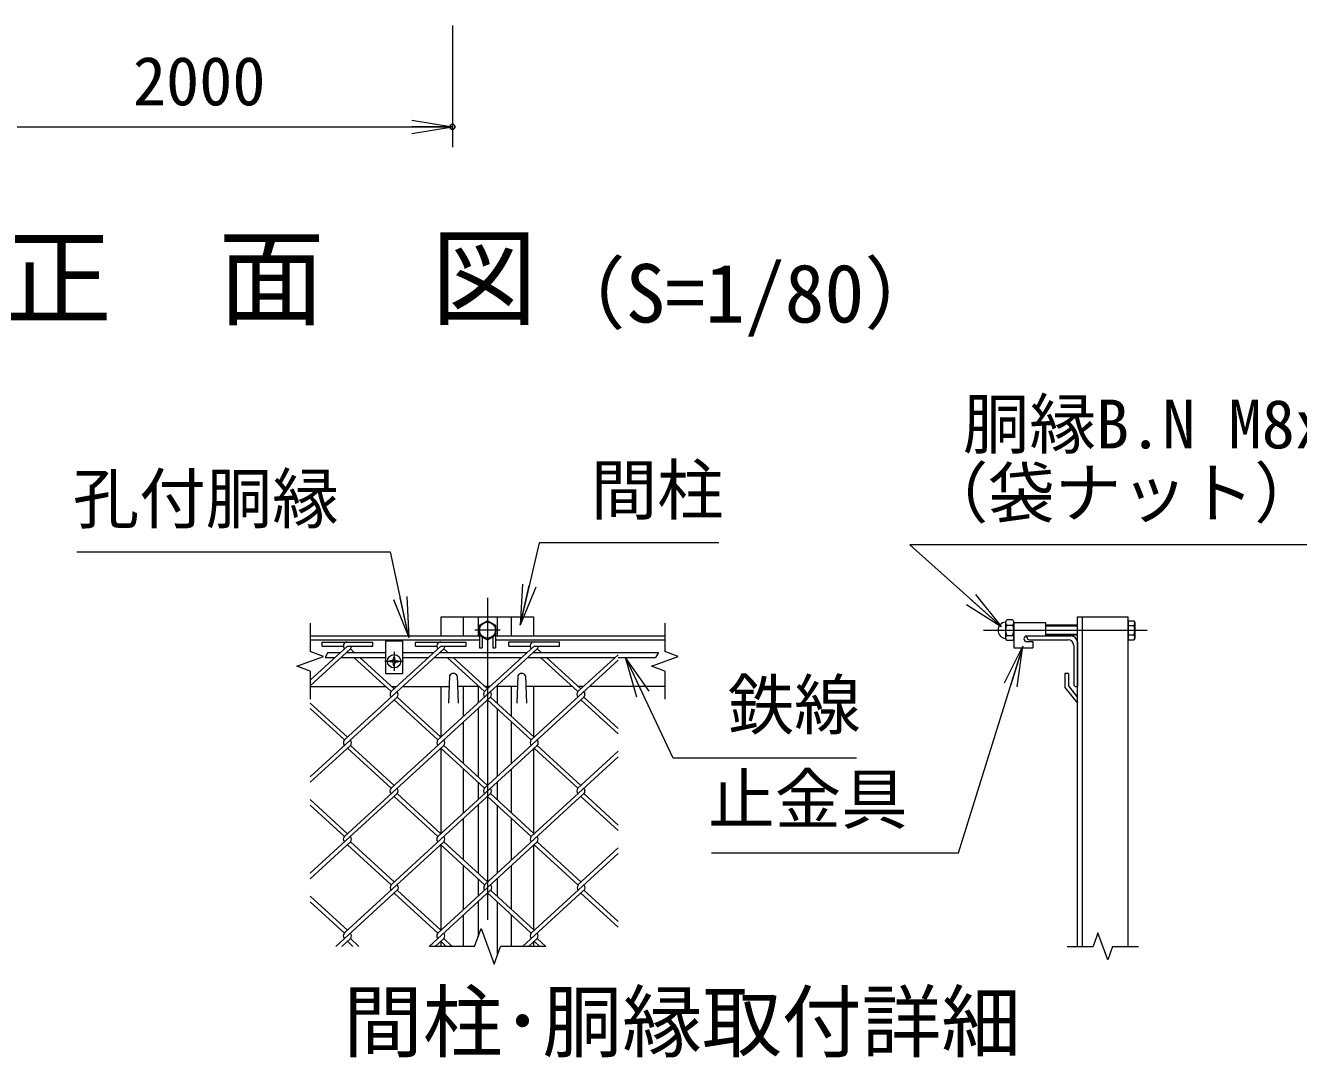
# Model space of a CAD drawing. Units: millimetres at full size; details may follow other scales. Extents: x -16800 to 16800, y -11880 to 11880.
# Drawn here: x -9355 to -4330, y -7895 to -3822 of the extents above; entities that cross this region are included whole.
import ezdxf
from ezdxf.enums import TextEntityAlignment as Align

# ---------------------------------------------------------------- set-up
doc = ezdxf.new("R2010")
doc.units = ezdxf.units.MM
doc.header["$LTSCALE"] = 40
doc.header["$PDMODE"] = 32
doc.header["$PDSIZE"] = 20
doc.linetypes.add('USER1', pattern=[50.8, 31.75, -6.35, 6.35, -6.35])
for name, color, linetype, lineweight in [('0-0_D-STR1', 1, 'Continuous', 18), ('0-1_D-BMK', 2, 'USER1', 13), ('0-2_D-STR3', 3, 'Continuous', 13), ('0-6_D-STR-DIM', 7, 'Continuous', 13), ('0-7_0', 7, 'Continuous', 18), ('0-9_D-STR-TXT', 7, 'Continuous', 13), ('0-A_D-STR2', 7, 'Continuous', 13), ('0-B_D-TTL-TXT', 7, 'Continuous', 13)]:
    doc.layers.add(name, color=color, linetype=linetype, lineweight=lineweight)
doc.layers.add('0-8_Defpoints', color=253, linetype='Continuous')
doc.styles.add('ＭＳ ゴシック', font='')
doc.styles.get('ＭＳ ゴシック').set_extended_font_data('MS Gothic')

# ---------------------------------------------------------------- blocks, each defined once
blk = doc.blocks.new('_Open')
at = {"layer": '0-7_0'}
blk.add_line((-40, 6.67), (0, 0), dxfattribs=at)
blk.add_lwpolyline([(-40, -6.67), (0, 0), (-40, 0)], dxfattribs=at)

msp = doc.modelspace()

# ---------------------------------------------------------------- linework, layer by layer
at = {"layer": '0-0_D-STR1'}
for p, q in [((-7713.9, -6156.57), (-7348.9, -6156.57)), ((-7713.9, -6231.57), (-7713.9, -6156.57)), ((-7626.4, -6231.57), (-7626.4, -6156.57)), ((-7568.9, -6156.57), (-7568.9, -6231.57)), ((-7493.9, -6156.57), (-7493.9, -6231.57)), ((-7436.4, -6231.57), (-7436.4, -6156.57)), ((-7348.9, -6231.57), (-7348.9, -6156.57)), ((-5202.79, -7456.57), (-5202.79, -6156.57)), ((-5202.79, -6156.57), (-5002.79, -6156.57)), ((-5182.79, -7456.57), (-5182.79, -6156.57)), ((-5002.79, -7456.57), (-5002.79, -6156.57)), ((-8231.4, -6231.57), (-7562.65, -6231.57)), ((-8231.4, -6246.57), (-7562.65, -6246.57)), ((-7500.15, -6231.57), (-6831.4, -6231.57)), ((-7500.15, -6246.57), (-6831.4, -6246.57)), ((-5402.79, -6231.57), (-5227.79, -6231.57)), ((-5402.79, -6236.57), (-5402.79, -6231.57)), ((-5392.79, -6246.57), (-5240.29, -6246.57)), ((-5217.79, -6269.07), (-5217.79, -6421.57)), ((-5202.79, -6256.57), (-5202.79, -6431.57)), ((-5252.79, -6379.68), (-5252.79, -6434.68)), ((-5237.79, -6379.68), (-5252.79, -6379.68)), ((-5237.79, -6379.68), (-5237.79, -6429.07)), ((-8231.4, -6431.57), (-7933.51, -6431.57)), ((-7909.82, -6431.57), (-7890.25, -6431.57)), ((-7867.16, -6431.57), (-7682.86, -6431.57)), ((-7713.9, -6628.93), (-7713.9, -6431.57)), ((-7681.4, -6389.68), (-7685.15, -6497.18)), ((-7651.4, -6389.68), (-7647.65, -6497.18)), ((-7564.87, -6431.57), (-7649.94, -6431.57)), ((-7626.4, -6548.75), (-7626.4, -6431.57)), ((-7568.9, -6431.57), (-7568.9, -6496.06)), ((-7521.62, -6431.57), (-7541.19, -6431.57)), ((-7412.86, -6431.57), (-7498.53, -6431.57)), ((-7493.9, -6431.57), (-7493.9, -6496.6)), ((-7436.4, -6549.29), (-7436.4, -6431.57)), ((-7411.4, -6389.68), (-7415.15, -6497.18)), ((-7381.4, -6389.68), (-7377.65, -6497.18)), ((-7196.23, -6431.57), (-7379.94, -6431.57)), ((-7348.9, -6629.47), (-7348.9, -6431.57)), ((-7152.98, -6431.57), (-7172.55, -6431.57)), ((-6831.4, -6431.57), (-7129.29, -6431.57)), ((-5237.79, -6429.07), (-5202.79, -6474.32)), ((-5207.79, -6431.57), (-5202.79, -6431.57)), ((-5252.79, -6434.68), (-5202.79, -6497.18)), ((-7568.9, -6517.76), (-7568.9, -6787.32)), ((-7493.9, -6518.3), (-7493.9, -6786.83)), ((-7626.4, -6734.63), (-7626.4, -6570.45)), ((-7436.4, -6734.14), (-7436.4, -6570.99)), ((-7713.9, -7010.13), (-7713.9, -6676.15)), ((-7348.9, -7010.62), (-7348.9, -6675.67)), ((-7626.4, -6929.95), (-7626.4, -6756.33)), ((-7436.4, -6930.44), (-7436.4, -6755.84)), ((-7568.9, -6809.02), (-7568.9, -6877.26)), ((-7493.9, -6808.53), (-7493.9, -6877.75)), ((-7568.9, -6898.96), (-7568.9, -7168.52)), ((-7493.9, -6899.45), (-7493.9, -7168.03)), ((-7626.4, -7115.83), (-7626.4, -6951.65)), ((-7436.4, -7115.34), (-7436.4, -6952.14)), ((-7713.9, -7391.32), (-7713.9, -7057.35)), ((-7348.9, -7391.81), (-7348.9, -7056.86)), ((-7626.4, -7311.15), (-7626.4, -7137.53)), ((-7436.4, -7311.63), (-7436.4, -7137.04)), ((-7568.9, -7190.22), (-7568.9, -7258.46)), ((-7493.9, -7189.73), (-7493.9, -7258.95)), ((-7568.9, -7280.16), (-7568.9, -7418.65)), ((-7493.9, -7280.65), (-7493.9, -7494.5)), ((-7626.4, -7456.57), (-7626.4, -7332.85)), ((-7436.4, -7456.57), (-7436.4, -7333.34)), ((-7713.9, -7456.57), (-7713.9, -7438.55)), ((-7348.9, -7456.57), (-7348.9, -7438.06))]:
    msp.add_line(p, q, dxfattribs=at)
for centre, radius, start, end in [((-5392.79, -6236.57), 10, 180, 270), ((-5240.29, -6269.07), 22.5, 0, 90), ((-5227.79, -6256.57), 25, 0, 90), ((-7666.4, -6395.93), 16.25, 22.61986, 157.38014), ((-7396.4, -6395.93), 16.25, 22.61986, 157.38014), ((-5207.79, -6421.57), 10, 180, 270)]:
    msp.add_arc(centre, radius, start, end, dxfattribs=at)
at = {"layer": '0-1_D-BMK'}
for p, q in [((-7531.4, -6081.57), (-7531.4, -7456.57)), ((-7481.4, -6209.07), (-7581.4, -6209.07)), ((-5573.95, -6209.07), (-4927.79, -6209.07)), ((-7900.04, -6294.37), (-7900.04, -6368.77)), ((-7937.24, -6331.57), (-7862.84, -6331.57))]:
    msp.add_line(p, q, dxfattribs=at)
at = {"layer": '0-2_D-STR3'}
for p, q in [((-5486.54, -6177.9), (-5486.54, -6239.63)), ((-5486.54, -6177.9), (-5486.54, -6239.63)), ((-5459.04, -6168.57), (-5481.54, -6168.57)), ((-5454.04, -6177.9), (-5454.04, -6239.63)), ((-5454.04, -6177.9), (-5454.04, -6239.63)), ((-5454.04, -6179.07), (-5329.04, -6179.07)), ((-5454.04, -6179.07), (-5454.04, -6279.07)), ((-5329.04, -6179.07), (-5329.04, -6231.57)), ((-5002.79, -6171.55), (-4979.77, -6171.55)), ((-5002.79, -6171.55), (-5002.79, -6246.6)), ((-4976.29, -6177.57), (-4979.77, -6171.55)), ((-4976.29, -6177.57), (-4976.29, -6240.57)), ((-7562.65, -6228.56), (-7562.65, -6279.07)), ((-7500.15, -6228.56), (-7500.15, -6279.07)), ((-5481.54, -6188.82), (-5459.04, -6188.82)), ((-5481.54, -6229.32), (-5459.04, -6229.32)), ((-5202.79, -6189.07), (-5329.04, -6189.07)), ((-5202.79, -6192.82), (-5329.04, -6192.82)), ((-5202.79, -6225.32), (-5329.04, -6225.32)), ((-5202.79, -6229.07), (-5329.04, -6229.07)), ((-5002.79, -6190.31), (-4979.77, -6190.31)), ((-5002.79, -6227.84), (-4979.77, -6227.84)), ((-7932.54, -6381.57), (-7932.54, -6251.57)), ((-7562.65, -6279.07), (-7552.65, -6279.07)), ((-7552.65, -6234.33), (-7552.65, -6279.07)), ((-7510.15, -6234.33), (-7510.15, -6279.07)), ((-7510.15, -6279.07), (-7500.15, -6279.07)), ((-5459.04, -6249.57), (-5481.54, -6249.57)), ((-5454.04, -6279.07), (-5379.04, -6279.07)), ((-5402.79, -6231.57), (-5329.04, -6231.57)), ((-5402.79, -6254.07), (-5379.04, -6254.07)), ((-5379.04, -6254.07), (-5379.04, -6279.07)), ((-5002.79, -6246.6), (-4979.77, -6246.6)), ((-4976.29, -6240.57), (-4979.77, -6246.6)), ((-8172.65, -6316.57), (-8133.39, -6316.57)), ((-8161.1, -6296.57), (-8111.57, -6296.57)), ((-8109.71, -6316.57), (-7932.54, -6316.57)), ((-8087.88, -6296.57), (-7932.54, -6296.57)), ((-7909.18, -6329.61), (-7916.79, -6329.74)), ((-7916.79, -6329.74), (-7916.79, -6333.4)), ((-7916.79, -6329.74), (-7916.79, -6333.4)), ((-7904.54, -6327.25), (-7909.18, -6329.61)), ((-7904.45, -6327.16), (-7902, -6322.55)), ((-7901.87, -6314.82), (-7902, -6322.55)), ((-7901.99, -6314.82), (-7898.21, -6314.82)), ((-7898.21, -6314.82), (-7898.08, -6322.55)), ((-7895.63, -6327.16), (-7898.08, -6322.55)), ((-7895.53, -6327.25), (-7890.89, -6329.61)), ((-7867.54, -6296.57), (-7742.93, -6296.57)), ((-7867.54, -6316.57), (-7764.75, -6316.57)), ((-7741.66, -6316.57), (-7396.12, -6316.57)), ((-7719.84, -6296.57), (-7374.29, -6296.57)), ((-7373.02, -6316.57), (-7027.48, -6316.57)), ((-7351.2, -6296.57), (-6857.21, -6296.57)), ((-7015.99, -6316.57), (-6868.75, -6316.57)), ((-7909.18, -6333.53), (-7916.79, -6333.4)), ((-7904.54, -6335.9), (-7909.18, -6333.53)), ((-7904.45, -6335.99), (-7902, -6340.6)), ((-7901.87, -6348.32), (-7902, -6340.6)), ((-7901.87, -6348.32), (-7898.21, -6348.32)), ((-7898.21, -6348.32), (-7898.08, -6340.6)), ((-7895.63, -6335.99), (-7898.08, -6340.6)), ((-7895.53, -6335.9), (-7890.89, -6333.53)), ((-7890.89, -6333.53), (-7883.29, -6333.4)), ((-7867.54, -6381.57), (-7932.54, -6381.57))]:
    msp.add_line(p, q, dxfattribs=at)
msp.add_lwpolyline([(-7498.9, -6190.31), (-7531.4, -6171.55), (-7563.9, -6190.31), (-7563.9, -6227.84), (-7531.4, -6246.6), (-7498.9, -6227.84)], close=True, dxfattribs=at)
for points in [[(-7932.54, -6251.57), (-7867.54, -6251.57), (-7867.54, -6381.57)], [(-7890.89, -6329.61), (-7883.29, -6329.74), (-7883.29, -6333.4)]]:
    msp.add_lwpolyline(points, dxfattribs=at)
for centre, radius in [((-7531.4, -6209.07), 31.25), ((-7900.04, -6331.57), 26.25)]:
    msp.add_circle(centre, radius, dxfattribs=at)
for centre, radius, start, end in [((-5484.04, -6209.07), 32.5, 97.16806, 262.83194), ((-5488.4, -6174.35), 2.5, 277.16806, 350.16084), ((-5473.85, -6178.7), 12.71, 127.21089, 232.78911), ((-5466.72, -6178.7), 12.71, 307.21089, 52.78911), ((-4993.48, -6180.93), 16.61, 325.61585, 34.38415), ((-5443.03, -6209.07), 43.51, 152.26063, 207.73937), ((-5473.79, -6239.45), 12.75, 127.42505, 232.57495), ((-5497.54, -6209.07), 43.51, 332.26063, 27.73937), ((-5466.78, -6239.45), 12.75, 307.42505, 52.57495), ((-5038.96, -6209.07), 62.1, 342.4121, 17.5879), ((-4993.48, -6237.22), 16.61, 325.61585, 34.38415), ((-5488.4, -6243.8), 2.5, 16.57981, 82.83194), ((-5402.79, -6242.82), 11.25, 90, 270)]:
    msp.add_arc(centre, radius, start, end, dxfattribs=at)
at = {"layer": '0-6_D-STR-DIM'}
for p, q in [((-7670.08, -3822.48), (-7670.08, -4302.48)), ((-9670.08, -4222.48), (-7670.08, -4222.48)), ((-8231.4, -6181.57), (-8231.4, -6293.09)), ((-6831.4, -6181.57), (-6831.4, -6293.09)), ((-8284.26, -6350.81), (-8178.54, -6312.33)), ((-8178.54, -6312.33), (-8231.4, -6293.09)), ((-8161.1, -6296.57), (-8172.65, -6316.57)), ((-6857.21, -6296.57), (-6868.75, -6316.57)), ((-8231.4, -6370.05), (-8284.26, -6350.81)), ((-8231.4, -6370.05), (-8231.4, -6481.57)), ((-6831.4, -6370.05), (-6831.4, -6481.57)), ((-7582.7, -7456.57), (-7557.05, -7386.1)), ((-7557.05, -7386.1), (-7505.75, -7527.05)), ((-5122.02, -7403.71), (-5141.26, -7456.57)), ((-5083.55, -7509.43), (-5122.02, -7403.71)), ((-7582.7, -7456.57), (-7761.4, -7456.57)), ((-7505.75, -7527.05), (-7480.1, -7456.57)), ((-7301.4, -7456.57), (-7480.1, -7456.57)), ((-5244.04, -7456.57), (-5141.26, -7456.57)), ((-5064.31, -7456.57), (-5083.55, -7509.43)), ((-5064.31, -7456.57), (-4961.54, -7456.57))]:
    msp.add_line(p, q, dxfattribs=at)
msp.add_lwpolyline([(-6831.4, -6370.05), (-6884.26, -6350.81), (-6778.54, -6312.33), (-6831.4, -6293.09)], dxfattribs=at)
at = {"layer": '0-8_Defpoints'}
msp.add_point((-7670.08, -4222.48), dxfattribs=at)
at = {"layer": '0-9_D-STR-TXT'}
for points in [[(-6618.66, -5864.42), (-7327.94, -5864.42), (-7402.09, -6187.05)], [(-3980.96, -5872.09), (-5864.86, -5872.09), (-5505.33, -6192.53)], [(-9152.36, -5899.66), (-7916.18, -5899.66), (-7842.92, -6236.25)], [(-6647.19, -7086.91), (-5671.92, -7086.91), (-5418.82, -6273.84)], [(-6074.96, -6714.6), (-6798.45, -6714.6), (-6985.56, -6318.38)]]:
    msp.add_lwpolyline(points, dxfattribs=at)
at = {"layer": '0-A_D-STR2'}
for p, q in [((-8084.36, -6271.64), (-8231.4, -6406.38)), ((-8184.36, -6271.64), (-8184.36, -6255.64)), ((-8184.36, -6255.64), (-7984.36, -6255.64)), ((-8184.36, -6271.64), (-8100.42, -6271.64)), ((-8084.36, -6271.64), (-7984.36, -6271.64)), ((-7984.36, -6271.64), (-7984.36, -6255.64)), ((-7715.72, -6271.64), (-7911.88, -6451.39)), ((-7815.72, -6271.64), (-7815.72, -6255.64)), ((-7815.72, -6255.64), (-7615.72, -6255.64)), ((-7815.72, -6271.64), (-7731.78, -6271.64)), ((-7715.72, -6271.64), (-7615.72, -6271.64)), ((-7615.72, -6271.64), (-7615.72, -6255.64)), ((-7346.81, -6271.39), (-7543.24, -6451.39)), ((-7446.81, -6271.39), (-7446.81, -6255.39)), ((-7446.81, -6255.39), (-7246.81, -6255.39)), ((-7446.81, -6271.39), (-7362.87, -6271.39)), ((-7346.81, -6271.39), (-7246.81, -6271.39)), ((-7246.81, -6271.39), (-7246.81, -6255.39)), ((-8072.52, -6282.49), (-8231.4, -6428.08)), ((-7704.18, -6282.22), (-8096.47, -6641.69)), ((-8080.83, -6296.57), (-8084.36, -6293.34)), ((-8057.15, -6296.57), (-8072.52, -6282.49)), ((-7911.88, -6451.39), (-8059.01, -6316.57)), ((-7900.04, -6440.54), (-8035.33, -6316.57)), ((-7335.54, -6282.22), (-7727.83, -6641.69)), ((-7712.2, -6296.57), (-7716.02, -6293.07)), ((-7688.51, -6296.57), (-7704.18, -6282.22)), ((-7543.24, -6451.39), (-7690.37, -6316.57)), ((-7531.4, -6440.54), (-7666.69, -6316.57)), ((-7015.99, -6327.75), (-7358.92, -6641.99)), ((-7343.56, -6296.57), (-7347.38, -6293.07)), ((-7319.87, -6296.57), (-7335.54, -6282.22)), ((-7174.6, -6451.39), (-7321.73, -6316.57)), ((-7162.76, -6440.54), (-7298.05, -6316.57)), ((-7015.99, -6306.04), (-7174.6, -6451.39)), ((-7888.49, -6472.82), (-8231.4, -6787.04)), ((-7519.86, -6472.82), (-7912.15, -6832.29)), ((-7715.99, -6630.84), (-7888.46, -6472.79)), ((-7151.22, -6472.82), (-7543.51, -6832.29)), ((-7347.08, -6631.14), (-7519.86, -6472.82)), ((-7015.99, -6596.74), (-7151.22, -6472.82)), ((-8084.63, -6630.84), (-8231.4, -6496.35)), ((-8096.47, -6641.69), (-8231.4, -6518.05)), ((-7727.83, -6641.69), (-7900.31, -6483.64)), ((-7358.92, -6641.99), (-7531.7, -6483.67)), ((-7015.99, -6618.44), (-7163.06, -6483.67)), ((-8072.78, -6663.39), (-8231.4, -6808.74)), ((-7704.15, -6663.39), (-8096.47, -7022.89)), ((-7912.15, -6832.29), (-8084.63, -6674.24)), ((-7900.31, -6821.44), (-8072.78, -6663.39)), ((-7335.54, -6663.42), (-7727.83, -7022.89)), ((-7543.51, -6832.29), (-7715.99, -6674.24)), ((-7531.67, -6821.44), (-7704.15, -6663.39)), ((-7174.9, -6832.32), (-7346.35, -6675.22)), ((-7163.06, -6821.47), (-7335.54, -6663.42)), ((-7015.99, -6708.4), (-7359.19, -7022.89)), ((-7015.99, -6686.7), (-7174.9, -6832.32)), ((-7888.46, -6853.99), (-8231.4, -7168.23)), ((-8084.63, -7012.04), (-8231.4, -6877.54)), ((-7519.83, -6853.99), (-7912.15, -7213.49)), ((-7727.83, -7022.89), (-7899.27, -6865.79)), ((-7715.99, -7012.04), (-7888.46, -6853.99)), ((-7151.22, -6854.02), (-7543.51, -7213.49)), ((-7359.19, -7022.89), (-7531.67, -6864.84)), ((-7347.35, -7012.04), (-7519.83, -6853.99)), ((-7015.99, -6999.64), (-7163.06, -6864.87)), ((-7015.99, -6977.93), (-7151.22, -6854.02)), ((-8096.47, -7022.89), (-8231.4, -6899.24)), ((-8072.78, -7044.59), (-8231.4, -7189.94)), ((-7704.15, -7044.59), (-8094.43, -7402.22)), ((-7912.15, -7213.49), (-8084.63, -7055.44)), ((-7900.31, -7202.64), (-8072.79, -7044.59)), ((-7335.51, -7044.59), (-7727.83, -7404.09)), ((-7543.51, -7213.49), (-7715.99, -7055.44)), ((-7531.67, -7202.64), (-7704.15, -7044.59)), ((-7174.87, -7213.49), (-7347.35, -7055.44)), ((-7163.03, -7202.64), (-7335.51, -7044.59)), ((-7015.99, -7067.9), (-7174.87, -7213.49)), ((-7015.99, -7089.6), (-7359.22, -7404.11)), ((-7888.46, -7235.19), (-8130.06, -7456.57)), ((-7715.99, -7393.24), (-7888.46, -7235.19)), ((-7519.83, -7235.19), (-7761.42, -7456.57)), ((-7347.35, -7393.24), (-7519.83, -7235.19)), ((-8084.63, -7393.24), (-8231.4, -7258.74)), ((-8096.47, -7404.08), (-8231.4, -7280.44)), ((-7727.83, -7404.09), (-7899.27, -7246.99)), ((-7359.19, -7404.09), (-7531.67, -7246.04)), ((-7015.99, -7380.83), (-7163.06, -7246.07)), ((-8072.78, -7425.79), (-8106.38, -7456.57)), ((-8062.87, -7456.57), (-8084.63, -7436.64)), ((-8039.19, -7456.57), (-8072.79, -7425.79)), ((-7704.15, -7425.79), (-7737.74, -7456.57)), ((-7694.23, -7456.57), (-7715.99, -7436.64)), ((-7670.55, -7456.57), (-7704.15, -7425.79)), ((-7335.51, -7425.79), (-7369.1, -7456.57)), ((-7325.59, -7456.57), (-7347.35, -7436.64)), ((-7301.91, -7456.57), (-7335.51, -7425.79))]:
    msp.add_line(p, q, dxfattribs=at)
msp.add_lwpolyline([(-7015.99, -7359.13), (-7151.22, -7235.22), (-7392.79, -7456.57)], dxfattribs=at)
for centre, start, end in [((-8084.36, -6271.64), 95, 222.5), ((-8084.36, -6271.64), 317.5, 0), ((-7715.72, -6271.64), 85, 222.5), ((-7715.72, -6271.64), 317.5, 0), ((-7346.81, -6271.39), 85, 222.5), ((-7347.08, -6271.64), 317.5, 0.89905), ((-7900.04, -6462.24), 137.5, 222.5), ((-7900.04, -6462.24), 317.5, 42.5), ((-7531.4, -6462.24), 137.5, 222.5), ((-7531.4, -6462.24), 317.5, 42.5), ((-7162.76, -6462.24), 137.5, 222.5), ((-7162.76, -6462.24), 317.5, 42.5), ((-8084.36, -6652.84), 137.5, 222.5), ((-8084.36, -6652.84), 317.5, 42.5), ((-7715.72, -6652.84), 137.5, 222.5), ((-7715.72, -6652.84), 317.5, 42.5), ((-7347.08, -6652.84), 137.5, 222.5), ((-7347.08, -6652.84), 317.5, 42.5), ((-7900.31, -6843.14), 137.5, 222.5), ((-7900.31, -6843.14), 317.5, 42.5), ((-7531.4, -6843.44), 137.5, 222.5), ((-7531.4, -6843.44), 317.5, 42.5), ((-7162.76, -6843.44), 137.5, 222.5), ((-7162.76, -6843.44), 317.5, 42.5), ((-8084.66, -7033.77), 137.5, 222.5), ((-8084.66, -7033.77), 317.5, 42.5), ((-7716.02, -7033.77), 137.5, 222.5), ((-7716.02, -7033.77), 317.5, 42.5), ((-7347.38, -7033.77), 137.5, 222.5), ((-7347.38, -7033.77), 317.5, 42.5), ((-7899.27, -7225.28), 137.5, 222.5), ((-7899.27, -7225.28), 317.5, 42.5), ((-7530.37, -7225.58), 137.5, 222.5), ((-7530.37, -7225.58), 317.5, 42.5), ((-7161.73, -7225.58), 137.5, 222.5), ((-7161.73, -7225.58), 317.5, 42.5), ((-8084.66, -7414.96), 137.5, 222.5), ((-8084.66, -7414.96), 317.5, 42.5), ((-7716.02, -7414.96), 137.5, 222.5), ((-7716.02, -7414.96), 317.5, 42.5), ((-7347.38, -7414.96), 137.5, 222.5), ((-7347.38, -7414.96), 317.5, 42.5)]:
    msp.add_arc(centre, 16.06, start, end, dxfattribs=at)

# ---------------------------------------------------------------- block references
at = {"layer": '0-6_D-STR-DIM', "xscale": 4, "yscale": 4}
msp.add_blockref('_Open', (-7670.08, -4222.48), dxfattribs=at)
at = {"layer": '0-9_D-STR-TXT', "xscale": 4, "yscale": 4}
for p, rotation in [((-7402.54, -6189), 257.05652), ((-7842.5, -6238.21), 282.27872), ((-5503.84, -6193.87), 318.28965), ((-5418.23, -6271.93), 72.70943), ((-6986.41, -6316.57), 115.27885)]:
    msp.add_blockref('_Open', p, dxfattribs=dict(at, rotation=rotation))

# ---------------------------------------------------------------- texts
at = {"layer": '0-6_D-STR-DIM', "style": 'ＭＳ ゴシック'}
msp.add_text('2000', height=192.4, dxfattribs=at).set_placement((-8931.16, -4195.49), align=Align.BOTTOM_LEFT)
at = {"layer": '0-9_D-STR-TXT', "style": 'ＭＳ ゴシック'}
for s, p in [('胴縁B.N M8x95', (-5655.08, -5549.19)), ('孔付胴縁', (-9168.61, -5843.74)), ('間柱', (-7124.25, -5809.51)), ('（袋ナット）', (-5817.51, -5820.73)), ('鉄線', (-6583.59, -6657.15)), ('止金具', (-6660.39, -7029.97))]:
    msp.add_text(s, height=192.4, dxfattribs=at).set_placement(p, align=Align.BOTTOM_LEFT)
at = {"layer": '0-B_D-TTL-TXT', "style": 'ＭＳ ゴシック'}
for s, height, p in [('正\u3000面\u3000図', 307.9, (-9433.96, -5064.11)), ('（S=1/80）', 230.8, (-7301.27, -5063.92)), ('間柱･胴縁取付詳細', 230.8, (-8101.57, -7938.8))]:
    msp.add_text(s, height=height, dxfattribs=at).set_placement(p, align=Align.BOTTOM_LEFT)

doc.saveas('drawing.dxf')
